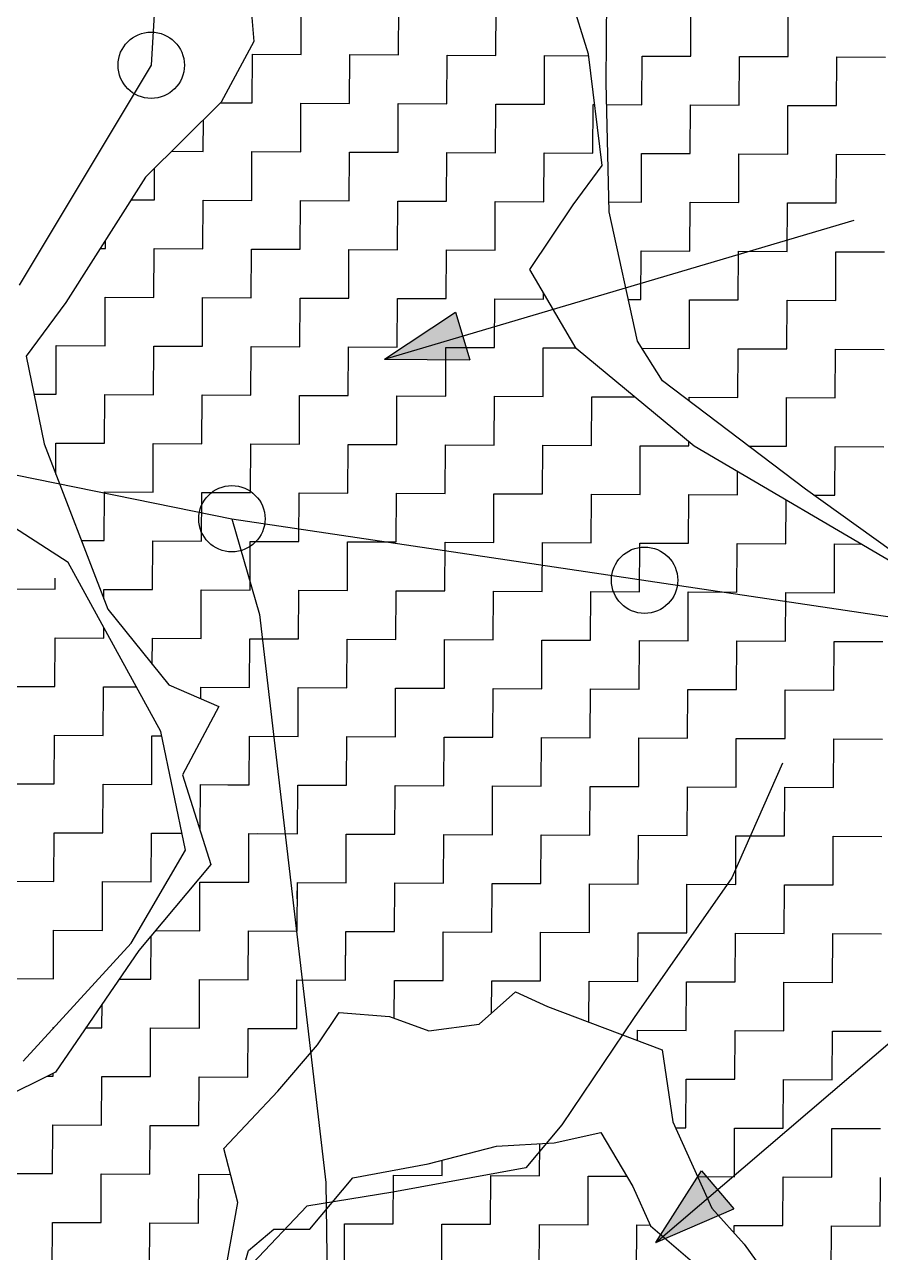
# Model space of a CAD drawing. Header units: metres. Extents: x 281411 to 286097, y 2026212 to 2030446.
# Drawn here: x 284234.2 to 284463.5, y 2029844.6 to 2030173.4 of the extents above; entities that cross this region are included whole.
import ezdxf

# ---------------------------------------------------------------- set-up
doc = ezdxf.new("R2010")
doc.units = ezdxf.units.M
for name, color, linetype in [('LINE_WATER', 4, 'Continuous'), ('POLY_HATCH', 12, 'Continuous'), ('POLY_PARCEL', 6, 'Continuous'), ('V_BOUND_LINE', 7, 'Continuous')]:
    doc.layers.add(name, color=color, linetype=linetype)

msp = doc.modelspace()

# ---------------------------------------------------------------- hatches: boundary and pattern name
h = msp.add_hatch(color=256)
h.paths.add_polyline_path([(284351.55, 2030089.99), (284349.66, 2030096.38), (284330.67, 2030083.8)])
h.paths.add_polyline_path([(284330.67, 2030083.8), (284353.45, 2030083.61), (284351.55, 2030089.99)])
h = msp.add_hatch(color=256)
h.paths.add_polyline_path([(284419.89, 2029861.35), (284415.56, 2029866.41), (284403.34, 2029847.2)])
h.paths.add_polyline_path([(284403.34, 2029847.2), (284424.22, 2029856.29), (284419.89, 2029861.35)])

# ---------------------------------------------------------------- linework, layer by layer
for points in [[(284330.67, 2030083.8), (284456.46, 2030121.09)], [(284330.67, 2030083.8), (284349.66, 2030096.38)], [(284349.66, 2030096.38), (284353.45, 2030083.61)], [(284330.67, 2030083.8), (284353.45, 2030083.61)], [(284403.34, 2029847.2), (284503.05, 2029932.46)], [(284403.34, 2029847.2), (284415.56, 2029866.41)], [(284415.56, 2029866.41), (284424.22, 2029856.29)], [(284403.34, 2029847.2), (284424.22, 2029856.29)]]:
    msp.add_lwpolyline(points)
for centre in [(284268.13, 2030162.55), (284289.74, 2030041.07), (284400.3, 2030024.62)]:
    msp.add_circle(centre, 8.88)
at = {"layer": 'LINE_WATER'}
for p, q in [((284437.28, 2029975.59), (284423.67, 2029944.89)), ((284423.67, 2029944.89), (284397.53, 2029907.51)), ((284397.53, 2029907.51), (284378.17, 2029878.76)), ((284378.17, 2029878.76), (284368.5, 2029867.27)), ((284368.5, 2029867.27), (284332.88, 2029860.7)), ((284332.88, 2029860.7), (284309.78, 2029856.96)), ((284309.78, 2029856.96), (284295.28, 2029841.64))]:
    msp.add_line(p, q, dxfattribs=at)
at = {"layer": 'POLY_HATCH'}
for p, q in [((284293.77, 2030191.05), (284295.6, 2030168.93)), ((284385.24, 2030165.48), (284380.5, 2030180.88)), ((284390.05, 2030157.85), (284390.16, 2030180.93)), ((284295.6, 2030168.93), (284286.87, 2030152.63)), ((284388.95, 2030135.66), (284385.24, 2030165.48)), ((284390.86, 2030123.24), (284390.05, 2030157.85)), ((284286.87, 2030152.63), (284266.58, 2030132.53)), ((284381.21, 2030125.12), (284388.95, 2030135.66)), ((284266.58, 2030132.53), (284245.26, 2030098.98)), ((284369.59, 2030107.87), (284381.21, 2030125.12)), ((284398.4, 2030088.6), (284390.86, 2030123.24)), ((284382, 2030086.66), (284369.59, 2030107.87)), ((284245.26, 2030098.98), (284234.62, 2030084.61)), ((284405.08, 2030077.99), (284398.4, 2030088.6)), ((284234.62, 2030084.61), (284239.43, 2030061.14)), ((284413.62, 2030060.56), (284382, 2030086.66)), ((284443.43, 2030048.98), (284405.08, 2030077.99)), ((284239.43, 2030061.14), (284256.55, 2030016.84)), ((284491.45, 2030014.78), (284413.62, 2030060.56)), ((284466.44, 2030032.53), (284443.43, 2030048.98)), ((284245.93, 2030029.37), (284224.83, 2030042.93)), ((284270.73, 2029984.08), (284245.93, 2030029.37)), ((284256.55, 2030016.84), (284272.81, 2029996.58)), ((284272.81, 2029996.58), (284286.25, 2029990.75)), ((284286.25, 2029990.75), (284276.55, 2029972.53)), ((284277.32, 2029952.32), (284270.73, 2029984.08)), ((284276.55, 2029972.53), (284284.13, 2029948.46)), ((284262.78, 2029927.39), (284277.32, 2029952.32)), ((284284.13, 2029948.46), (284264.79, 2029925.47)), ((284233.79, 2029895.8), (284262.78, 2029927.39)), ((284264.79, 2029925.47), (284242.52, 2029892.89)), ((284356.03, 2029905.75), (284365.68, 2029914.36)), ((284365.68, 2029914.36), (284374.32, 2029910.47)), ((284374.32, 2029910.47), (284405.05, 2029898.8)), ((284312.72, 2029900.17), (284318.53, 2029908.8)), ((284318.53, 2029908.8), (284331.99, 2029907.78)), ((284331.99, 2029907.78), (284342.55, 2029903.88)), ((284342.55, 2029903.88), (284356.03, 2029905.75)), ((284302.08, 2029887.72), (284312.72, 2029900.17)), ((284405.05, 2029898.8), (284407.85, 2029879.56)), ((284242.52, 2029892.89), (284227.1, 2029885.26)), ((284287.58, 2029872.41), (284302.08, 2029887.72)), ((284407.85, 2029879.56), (284418.33, 2029856.44)), ((284376.06, 2029873.88), (284388.57, 2029876.71)), ((284388.57, 2029876.71), (284397.16, 2029862.25)), ((284342.37, 2029868.27), (284360.66, 2029872.99)), ((284360.66, 2029872.99), (284376.06, 2029873.88)), ((284291.37, 2029857.97), (284287.58, 2029872.41)), ((284322.15, 2029864.51), (284342.37, 2029868.27)), ((284310.59, 2029850.76), (284322.15, 2029864.51)), ((284397.16, 2029862.25), (284401.93, 2029851.65)), ((284288.41, 2029841.64), (284291.37, 2029857.97)), ((284418.33, 2029856.44), (284426.94, 2029846.78)), ((284294.21, 2029845.07), (284300.97, 2029850.81)), ((284300.97, 2029850.81), (284310.59, 2029850.76)), ((284401.93, 2029851.65), (284414.38, 2029841.02)), ((284426.94, 2029846.78), (284437.45, 2029832.32)), ((284290.31, 2029831.63), (284294.21, 2029845.07))]:
    msp.add_line(p, q, dxfattribs=at)
at = {"layer": 'POLY_HATCH', "linetype": 'Continuous'}
for p, q in [((284308.3, 2030165.43), (284308.35, 2030178.48)), ((284308.3, 2030165.43), (284308.35, 2030178.48)), ((284334.39, 2030165.32), (284334.45, 2030178.36)), ((284334.39, 2030165.32), (284334.45, 2030178.36)), ((284360.48, 2030165.2), (284360.54, 2030178.25)), ((284360.48, 2030165.2), (284360.54, 2030178.25)), ((284412.66, 2030164.96), (284412.72, 2030178.01)), ((284438.76, 2030164.85), (284438.81, 2030177.89)), ((284295.19, 2030152.45), (284295.25, 2030165.49)), ((284295.19, 2030152.45), (284295.25, 2030165.49)), ((284295.25, 2030165.49), (284308.3, 2030165.43)), ((284295.25, 2030165.49), (284308.3, 2030165.43)), ((284321.28, 2030152.33), (284321.34, 2030165.38)), ((284321.28, 2030152.33), (284321.34, 2030165.38)), ((284321.34, 2030165.38), (284334.39, 2030165.32)), ((284321.34, 2030165.38), (284334.39, 2030165.32)), ((284347.37, 2030152.21), (284347.43, 2030165.26)), ((284347.37, 2030152.21), (284347.43, 2030165.26)), ((284347.43, 2030165.26), (284360.48, 2030165.2)), ((284347.43, 2030165.26), (284360.48, 2030165.2)), ((284373.47, 2030152.09), (284373.53, 2030165.14)), ((284373.47, 2030152.09), (284373.53, 2030165.14)), ((284373.53, 2030165.14), (284385.29, 2030165.09)), ((284373.53, 2030165.14), (284385.29, 2030165.09)), ((284399.56, 2030151.98), (284399.62, 2030165.02)), ((284399.62, 2030165.02), (284412.66, 2030164.96)), ((284425.65, 2030151.86), (284425.71, 2030164.9)), ((284425.71, 2030164.9), (284438.76, 2030164.85)), ((284451.74, 2030151.74), (284451.8, 2030164.79)), ((284451.8, 2030164.79), (284464.85, 2030164.73)), ((284286.72, 2030152.49), (284295.19, 2030152.45)), ((284286.72, 2030152.49), (284295.19, 2030152.45)), ((284308.18, 2030139.34), (284308.24, 2030152.39)), ((284308.18, 2030139.34), (284308.24, 2030152.39)), ((284308.24, 2030152.39), (284321.28, 2030152.33)), ((284308.24, 2030152.39), (284321.28, 2030152.33)), ((284334.27, 2030139.23), (284334.33, 2030152.27)), ((284334.27, 2030139.23), (284334.33, 2030152.27)), ((284334.33, 2030152.27), (284347.37, 2030152.21)), ((284334.33, 2030152.27), (284347.37, 2030152.21)), ((284360.36, 2030139.11), (284360.42, 2030152.15)), ((284360.36, 2030139.11), (284360.42, 2030152.15)), ((284360.42, 2030152.15), (284373.47, 2030152.09)), ((284360.42, 2030152.15), (284373.47, 2030152.09)), ((284386.45, 2030138.99), (284386.51, 2030152.04)), ((284386.45, 2030138.99), (284386.51, 2030152.04)), ((284386.51, 2030152.04), (284386.92, 2030152.03)), ((284386.51, 2030152.04), (284386.92, 2030152.03)), ((284390.19, 2030152.02), (284399.56, 2030151.98)), ((284412.55, 2030138.87), (284412.6, 2030151.92)), ((284412.6, 2030151.92), (284425.65, 2030151.86)), ((284438.64, 2030138.75), (284438.7, 2030151.8)), ((284438.7, 2030151.8), (284451.74, 2030151.74)), ((284282.09, 2030139.46), (284282.12, 2030147.93)), ((284282.09, 2030139.46), (284282.12, 2030147.93)), ((284273.61, 2030139.5), (284282.09, 2030139.46)), ((284273.61, 2030139.5), (284282.09, 2030139.46)), ((284295.07, 2030126.36), (284295.13, 2030139.4)), ((284295.07, 2030126.36), (284295.13, 2030139.4)), ((284295.13, 2030139.4), (284308.18, 2030139.34)), ((284295.13, 2030139.4), (284308.18, 2030139.34)), ((284321.16, 2030126.24), (284321.22, 2030139.28)), ((284321.16, 2030126.24), (284321.22, 2030139.28)), ((284321.22, 2030139.28), (284334.27, 2030139.23)), ((284321.22, 2030139.28), (284334.27, 2030139.23)), ((284347.26, 2030126.12), (284347.32, 2030139.17)), ((284347.26, 2030126.12), (284347.32, 2030139.17)), ((284347.32, 2030139.17), (284360.36, 2030139.11)), ((284347.32, 2030139.17), (284360.36, 2030139.11)), ((284373.35, 2030126), (284373.41, 2030139.05)), ((284373.35, 2030126), (284373.41, 2030139.05)), ((284373.41, 2030139.05), (284386.45, 2030138.99)), ((284373.41, 2030139.05), (284386.45, 2030138.99)), ((284399.44, 2030125.88), (284399.5, 2030138.93)), ((284399.5, 2030138.93), (284412.55, 2030138.87)), ((284425.53, 2030125.77), (284425.59, 2030138.81)), ((284425.59, 2030138.81), (284438.64, 2030138.75)), ((284451.62, 2030125.65), (284451.68, 2030138.69)), ((284451.68, 2030138.69), (284464.73, 2030138.64)), ((284268.98, 2030126.47), (284269.02, 2030134.95)), ((284268.98, 2030126.47), (284269.02, 2030134.95)), ((284262.75, 2030126.5), (284268.98, 2030126.47)), ((284262.75, 2030126.5), (284268.98, 2030126.47)), ((284281.97, 2030113.37), (284282.03, 2030126.41)), ((284281.97, 2030113.37), (284282.03, 2030126.41)), ((284282.03, 2030126.41), (284295.07, 2030126.36)), ((284282.03, 2030126.41), (284295.07, 2030126.36)), ((284308.06, 2030113.25), (284308.12, 2030126.3)), ((284308.06, 2030113.25), (284308.12, 2030126.3)), ((284308.12, 2030126.3), (284321.16, 2030126.24)), ((284308.12, 2030126.3), (284321.16, 2030126.24)), ((284334.15, 2030113.13), (284334.21, 2030126.18)), ((284334.15, 2030113.13), (284334.21, 2030126.18)), ((284334.21, 2030126.18), (284347.26, 2030126.12)), ((284334.21, 2030126.18), (284347.26, 2030126.12)), ((284360.24, 2030113.02), (284360.3, 2030126.06)), ((284360.24, 2030113.02), (284360.3, 2030126.06)), ((284360.3, 2030126.06), (284373.35, 2030126)), ((284360.3, 2030126.06), (284373.35, 2030126)), ((284390.8, 2030125.92), (284399.44, 2030125.88)), ((284412.43, 2030112.78), (284412.49, 2030125.83)), ((284412.49, 2030125.83), (284425.53, 2030125.77)), ((284438.52, 2030112.66), (284438.58, 2030125.71)), ((284438.58, 2030125.71), (284451.62, 2030125.65)), ((284254.48, 2030113.49), (284255.88, 2030113.49)), ((284254.48, 2030113.49), (284255.88, 2030113.49)), ((284255.88, 2030113.49), (284255.89, 2030115.7)), ((284255.88, 2030113.49), (284255.89, 2030115.7)), ((284268.86, 2030100.38), (284268.92, 2030113.43)), ((284268.86, 2030100.38), (284268.92, 2030113.43)), ((284268.92, 2030113.43), (284281.97, 2030113.37)), ((284268.92, 2030113.43), (284281.97, 2030113.37)), ((284294.95, 2030100.26), (284295.01, 2030113.31)), ((284294.95, 2030100.26), (284295.01, 2030113.31)), ((284295.01, 2030113.31), (284308.06, 2030113.25)), ((284295.01, 2030113.31), (284308.06, 2030113.25)), ((284321.05, 2030100.15), (284321.11, 2030113.19)), ((284321.05, 2030100.15), (284321.11, 2030113.19)), ((284321.11, 2030113.19), (284334.15, 2030113.13)), ((284321.11, 2030113.19), (284334.15, 2030113.13)), ((284347.14, 2030100.03), (284347.2, 2030113.07)), ((284347.14, 2030100.03), (284347.2, 2030113.07)), ((284347.2, 2030113.07), (284360.24, 2030113.02)), ((284347.2, 2030113.07), (284360.24, 2030113.02)), ((284399.32, 2030099.79), (284399.38, 2030112.84)), ((284399.38, 2030112.84), (284412.43, 2030112.78)), ((284425.41, 2030099.67), (284425.47, 2030112.72)), ((284425.47, 2030112.72), (284438.52, 2030112.66)), ((284451.51, 2030099.56), (284451.57, 2030112.6)), ((284451.57, 2030112.6), (284464.61, 2030112.54)), ((284255.76, 2030087.39), (284255.82, 2030100.44)), ((284255.76, 2030087.39), (284255.82, 2030100.44)), ((284255.82, 2030100.44), (284268.86, 2030100.38)), ((284255.82, 2030100.44), (284268.86, 2030100.38)), ((284281.85, 2030087.28), (284281.91, 2030100.32)), ((284281.85, 2030087.28), (284281.91, 2030100.32)), ((284281.91, 2030100.32), (284294.95, 2030100.26)), ((284281.91, 2030100.32), (284294.95, 2030100.26)), ((284307.94, 2030087.16), (284308, 2030100.2)), ((284307.94, 2030087.16), (284308, 2030100.2)), ((284308, 2030100.2), (284321.05, 2030100.15)), ((284308, 2030100.2), (284321.05, 2030100.15)), ((284334.03, 2030087.04), (284334.09, 2030100.09)), ((284334.03, 2030087.04), (284334.09, 2030100.09)), ((284334.09, 2030100.09), (284347.14, 2030100.03)), ((284334.09, 2030100.09), (284347.14, 2030100.03)), ((284360.13, 2030086.92), (284360.18, 2030099.97)), ((284360.13, 2030086.92), (284360.18, 2030099.97)), ((284360.18, 2030099.97), (284373.23, 2030099.91)), ((284360.18, 2030099.97), (284373.23, 2030099.91)), ((284373.23, 2030099.91), (284373.24, 2030101.64)), ((284373.23, 2030099.91), (284373.24, 2030101.64)), ((284395.96, 2030099.81), (284399.32, 2030099.79)), ((284412.31, 2030086.69), (284412.37, 2030099.73)), ((284412.37, 2030099.73), (284425.41, 2030099.67)), ((284438.4, 2030086.57), (284438.46, 2030099.62)), ((284438.46, 2030099.62), (284451.51, 2030099.56)), ((284242.65, 2030074.41), (284242.71, 2030087.45)), ((284242.65, 2030074.41), (284242.71, 2030087.45)), ((284242.71, 2030087.45), (284255.76, 2030087.39)), ((284242.71, 2030087.45), (284255.76, 2030087.39)), ((284268.74, 2030074.29), (284268.8, 2030087.34)), ((284268.74, 2030074.29), (284268.8, 2030087.34)), ((284268.8, 2030087.34), (284281.85, 2030087.28)), ((284268.8, 2030087.34), (284281.85, 2030087.28)), ((284294.84, 2030074.17), (284294.9, 2030087.22)), ((284294.84, 2030074.17), (284294.9, 2030087.22)), ((284294.9, 2030087.22), (284307.94, 2030087.16)), ((284294.9, 2030087.22), (284307.94, 2030087.16)), ((284320.93, 2030074.05), (284320.99, 2030087.1)), ((284320.93, 2030074.05), (284320.99, 2030087.1)), ((284320.99, 2030087.1), (284334.03, 2030087.04)), ((284320.99, 2030087.1), (284334.03, 2030087.04)), ((284347.02, 2030073.94), (284347.08, 2030086.98)), ((284347.02, 2030073.94), (284347.08, 2030086.98)), ((284347.08, 2030086.98), (284360.13, 2030086.92)), ((284347.08, 2030086.98), (284360.13, 2030086.92)), ((284373.11, 2030073.82), (284373.17, 2030086.86)), ((284373.11, 2030073.82), (284373.17, 2030086.86)), ((284373.17, 2030086.86), (284381.91, 2030086.82)), ((284373.17, 2030086.86), (284381.91, 2030086.82)), ((284399.57, 2030086.75), (284412.31, 2030086.69)), ((284425.3, 2030073.58), (284425.36, 2030086.63)), ((284425.36, 2030086.63), (284438.4, 2030086.57)), ((284451.39, 2030073.46), (284451.45, 2030086.51)), ((284451.45, 2030086.51), (284464.49, 2030086.45)), ((284236.71, 2030074.43), (284242.65, 2030074.41)), ((284236.71, 2030074.43), (284242.65, 2030074.41)), ((284255.64, 2030061.3), (284255.7, 2030074.35)), ((284255.64, 2030061.3), (284255.7, 2030074.35)), ((284255.7, 2030074.35), (284268.74, 2030074.29)), ((284255.7, 2030074.35), (284268.74, 2030074.29)), ((284281.73, 2030061.18), (284281.79, 2030074.23)), ((284281.73, 2030061.18), (284281.79, 2030074.23)), ((284281.79, 2030074.23), (284294.84, 2030074.17)), ((284281.79, 2030074.23), (284294.84, 2030074.17)), ((284307.82, 2030061.07), (284307.88, 2030074.11)), ((284307.82, 2030061.07), (284307.88, 2030074.11)), ((284307.88, 2030074.11), (284320.93, 2030074.05)), ((284307.88, 2030074.11), (284320.93, 2030074.05)), ((284333.92, 2030060.95), (284333.97, 2030074)), ((284333.92, 2030060.95), (284333.97, 2030074)), ((284333.97, 2030074), (284347.02, 2030073.94)), ((284333.97, 2030074), (284347.02, 2030073.94)), ((284360.01, 2030060.83), (284360.07, 2030073.88)), ((284360.01, 2030060.83), (284360.07, 2030073.88)), ((284360.07, 2030073.88), (284373.11, 2030073.82)), ((284360.07, 2030073.88), (284373.11, 2030073.82)), ((284386.1, 2030060.71), (284386.16, 2030073.76)), ((284386.1, 2030060.71), (284386.16, 2030073.76)), ((284386.16, 2030073.76), (284397.7, 2030073.71)), ((284386.16, 2030073.76), (284397.7, 2030073.71)), ((284412.25, 2030073.64), (284425.3, 2030073.58)), ((284412.25, 2030072.57), (284412.25, 2030073.64)), ((284438.28, 2030060.48), (284438.34, 2030073.52)), ((284438.34, 2030073.52), (284451.39, 2030073.46)), ((284242.56, 2030053.05), (284242.59, 2030061.36)), ((284242.56, 2030053.05), (284242.59, 2030061.36)), ((284242.59, 2030061.36), (284255.64, 2030061.3)), ((284242.59, 2030061.36), (284255.64, 2030061.3)), ((284268.63, 2030048.2), (284268.69, 2030061.24)), ((284268.63, 2030048.2), (284268.69, 2030061.24)), ((284268.69, 2030061.24), (284281.73, 2030061.18)), ((284268.69, 2030061.24), (284281.73, 2030061.18)), ((284294.72, 2030048.08), (284294.78, 2030061.13)), ((284294.72, 2030048.08), (284294.78, 2030061.13)), ((284294.78, 2030061.13), (284307.82, 2030061.07)), ((284294.78, 2030061.13), (284307.82, 2030061.07)), ((284320.81, 2030047.96), (284320.87, 2030061.01)), ((284320.81, 2030047.96), (284320.87, 2030061.01)), ((284320.87, 2030061.01), (284333.92, 2030060.95)), ((284320.87, 2030061.01), (284333.92, 2030060.95)), ((284346.9, 2030047.84), (284346.96, 2030060.89)), ((284346.9, 2030047.84), (284346.96, 2030060.89)), ((284346.96, 2030060.89), (284360.01, 2030060.83)), ((284346.96, 2030060.89), (284360.01, 2030060.83)), ((284373, 2030047.73), (284373.05, 2030060.77)), ((284373, 2030047.73), (284373.05, 2030060.77)), ((284373.05, 2030060.77), (284386.1, 2030060.71)), ((284373.05, 2030060.77), (284386.1, 2030060.71)), ((284399.09, 2030047.61), (284399.15, 2030060.65)), ((284399.09, 2030047.61), (284399.15, 2030060.65)), ((284399.15, 2030060.65), (284412.19, 2030060.6)), ((284399.15, 2030060.65), (284412.19, 2030060.6)), ((284412.19, 2030060.6), (284412.2, 2030061.74)), ((284412.19, 2030060.6), (284412.2, 2030061.74)), ((284428.17, 2030060.52), (284438.28, 2030060.48)), ((284451.27, 2030047.37), (284451.33, 2030060.42)), ((284451.33, 2030060.42), (284464.38, 2030060.36)), ((284425.18, 2030047.49), (284425.21, 2030053.75)), ((284425.18, 2030047.49), (284425.21, 2030053.75)), ((284255.52, 2030035.21), (284255.58, 2030048.26)), ((284255.52, 2030035.21), (284255.58, 2030048.26)), ((284255.58, 2030048.26), (284268.63, 2030048.2)), ((284255.58, 2030048.26), (284268.63, 2030048.2)), ((284281.61, 2030035.09), (284281.67, 2030048.14)), ((284281.61, 2030035.09), (284281.67, 2030048.14)), ((284281.67, 2030048.14), (284294.72, 2030048.08)), ((284281.67, 2030048.14), (284294.72, 2030048.08)), ((284307.71, 2030034.98), (284307.77, 2030048.02)), ((284307.71, 2030034.98), (284307.77, 2030048.02)), ((284307.77, 2030048.02), (284320.81, 2030047.96)), ((284307.77, 2030048.02), (284320.81, 2030047.96)), ((284333.8, 2030034.86), (284333.86, 2030047.9)), ((284333.8, 2030034.86), (284333.86, 2030047.9)), ((284333.86, 2030047.9), (284346.9, 2030047.84)), ((284333.86, 2030047.9), (284346.9, 2030047.84)), ((284359.89, 2030034.74), (284359.95, 2030047.79)), ((284359.89, 2030034.74), (284359.95, 2030047.79)), ((284359.95, 2030047.79), (284373, 2030047.73)), ((284359.95, 2030047.79), (284373, 2030047.73)), ((284385.98, 2030034.62), (284386.04, 2030047.67)), ((284385.98, 2030034.62), (284386.04, 2030047.67)), ((284386.04, 2030047.67), (284399.09, 2030047.61)), ((284386.04, 2030047.67), (284399.09, 2030047.61)), ((284412.07, 2030034.5), (284412.13, 2030047.55)), ((284412.07, 2030034.5), (284412.13, 2030047.55)), ((284412.13, 2030047.55), (284425.18, 2030047.49)), ((284412.13, 2030047.55), (284425.18, 2030047.49)), ((284445.64, 2030047.4), (284451.27, 2030047.37)), ((284438.17, 2030034.39), (284438.22, 2030046.1)), ((284438.17, 2030034.39), (284438.22, 2030046.1)), ((284249.44, 2030035.24), (284255.52, 2030035.21)), ((284249.44, 2030035.24), (284255.52, 2030035.21)), ((284268.51, 2030022.11), (284268.57, 2030035.15)), ((284268.51, 2030022.11), (284268.57, 2030035.15)), ((284268.57, 2030035.15), (284281.61, 2030035.09)), ((284268.57, 2030035.15), (284281.61, 2030035.09)), ((284294.6, 2030021.99), (284294.66, 2030035.03)), ((284294.6, 2030021.99), (284294.66, 2030035.03)), ((284294.66, 2030035.03), (284307.71, 2030034.98)), ((284294.66, 2030035.03), (284307.71, 2030034.98)), ((284320.69, 2030021.87), (284320.75, 2030034.92)), ((284320.69, 2030021.87), (284320.75, 2030034.92)), ((284320.75, 2030034.92), (284333.8, 2030034.86)), ((284320.75, 2030034.92), (284333.8, 2030034.86)), ((284346.79, 2030021.75), (284346.84, 2030034.8)), ((284346.79, 2030021.75), (284346.84, 2030034.8)), ((284346.84, 2030034.8), (284359.89, 2030034.74)), ((284346.84, 2030034.8), (284359.89, 2030034.74)), ((284372.88, 2030021.63), (284372.94, 2030034.68)), ((284372.88, 2030021.63), (284372.94, 2030034.68)), ((284372.94, 2030034.68), (284385.98, 2030034.62)), ((284372.94, 2030034.68), (284385.98, 2030034.62)), ((284398.97, 2030021.52), (284399.03, 2030034.56)), ((284398.97, 2030021.52), (284399.03, 2030034.56)), ((284399.03, 2030034.56), (284412.07, 2030034.5)), ((284399.03, 2030034.56), (284412.07, 2030034.5)), ((284425.06, 2030021.4), (284425.12, 2030034.44)), ((284425.06, 2030021.4), (284425.12, 2030034.44)), ((284425.12, 2030034.44), (284438.17, 2030034.39)), ((284425.12, 2030034.44), (284438.17, 2030034.39)), ((284451.15, 2030021.28), (284451.21, 2030034.33)), ((284451.15, 2030021.28), (284451.21, 2030034.33)), ((284451.21, 2030034.33), (284458.28, 2030034.3)), ((284451.21, 2030034.33), (284458.28, 2030034.3)), ((284242.42, 2030022.22), (284242.43, 2030025.18)), ((284229.37, 2030022.28), (284242.42, 2030022.22)), ((284255.45, 2030019.67), (284255.46, 2030022.16)), ((284255.45, 2030019.67), (284255.46, 2030022.16)), ((284255.46, 2030022.16), (284268.51, 2030022.11)), ((284255.46, 2030022.16), (284268.51, 2030022.11)), ((284281.5, 2030009), (284281.56, 2030022.05)), ((284281.5, 2030009), (284281.56, 2030022.05)), ((284281.56, 2030022.05), (284294.6, 2030021.99)), ((284281.56, 2030022.05), (284294.6, 2030021.99)), ((284307.59, 2030008.88), (284307.65, 2030021.93)), ((284307.59, 2030008.88), (284307.65, 2030021.93)), ((284307.65, 2030021.93), (284320.69, 2030021.87)), ((284307.65, 2030021.93), (284320.69, 2030021.87)), ((284333.68, 2030008.77), (284333.74, 2030021.81)), ((284333.68, 2030008.77), (284333.74, 2030021.81)), ((284333.74, 2030021.81), (284346.79, 2030021.75)), ((284333.74, 2030021.81), (284346.79, 2030021.75)), ((284359.77, 2030008.65), (284359.83, 2030021.69)), ((284359.77, 2030008.65), (284359.83, 2030021.69)), ((284359.83, 2030021.69), (284372.88, 2030021.63)), ((284359.83, 2030021.69), (284372.88, 2030021.63)), ((284385.86, 2030008.53), (284385.92, 2030021.58)), ((284385.86, 2030008.53), (284385.92, 2030021.58)), ((284385.92, 2030021.58), (284398.97, 2030021.52)), ((284385.92, 2030021.58), (284398.97, 2030021.52)), ((284411.96, 2030008.41), (284412.02, 2030021.46)), ((284411.96, 2030008.41), (284412.02, 2030021.46)), ((284412.02, 2030021.46), (284425.06, 2030021.4)), ((284412.02, 2030021.46), (284425.06, 2030021.4)), ((284438.05, 2030008.29), (284438.11, 2030021.34)), ((284438.05, 2030008.29), (284438.11, 2030021.34)), ((284438.11, 2030021.34), (284451.15, 2030021.28)), ((284438.11, 2030021.34), (284451.15, 2030021.28)), ((284255.4, 2030009.12), (284255.42, 2030012.05)), ((284242.3, 2029996.13), (284242.36, 2030009.18)), ((284242.36, 2030009.18), (284255.4, 2030009.12)), ((284268.42, 2030002.05), (284268.45, 2030009.06)), ((284268.42, 2030002.05), (284268.45, 2030009.06)), ((284268.45, 2030009.06), (284281.5, 2030009)), ((284268.45, 2030009.06), (284281.5, 2030009)), ((284294.48, 2029995.9), (284294.54, 2030008.94)), ((284294.48, 2029995.9), (284294.54, 2030008.94)), ((284294.54, 2030008.94), (284307.59, 2030008.88)), ((284294.54, 2030008.94), (284307.59, 2030008.88)), ((284320.58, 2029995.78), (284320.63, 2030008.82)), ((284320.58, 2029995.78), (284320.63, 2030008.82)), ((284320.63, 2030008.82), (284333.68, 2030008.77)), ((284320.63, 2030008.82), (284333.68, 2030008.77)), ((284346.67, 2029995.66), (284346.73, 2030008.71)), ((284346.67, 2029995.66), (284346.73, 2030008.71)), ((284346.73, 2030008.71), (284359.77, 2030008.65)), ((284346.73, 2030008.71), (284359.77, 2030008.65)), ((284372.76, 2029995.54), (284372.82, 2030008.59)), ((284372.76, 2029995.54), (284372.82, 2030008.59)), ((284372.82, 2030008.59), (284385.86, 2030008.53)), ((284372.82, 2030008.59), (284385.86, 2030008.53)), ((284398.85, 2029995.42), (284398.91, 2030008.47)), ((284398.85, 2029995.42), (284398.91, 2030008.47)), ((284398.91, 2030008.47), (284411.96, 2030008.41)), ((284398.91, 2030008.47), (284411.96, 2030008.41)), ((284424.94, 2029995.31), (284425, 2030008.35)), ((284424.94, 2029995.31), (284425, 2030008.35)), ((284425, 2030008.35), (284438.05, 2030008.29)), ((284425, 2030008.35), (284438.05, 2030008.29)), ((284451.04, 2029995.19), (284451.09, 2030008.24)), ((284451.04, 2029995.19), (284451.09, 2030008.24)), ((284451.09, 2030008.24), (284464.14, 2030008.18)), ((284451.09, 2030008.24), (284464.14, 2030008.18)), ((284229.25, 2029996.19), (284242.3, 2029996.13)), ((284255.29, 2029983.03), (284255.35, 2029996.07)), ((284255.35, 2029996.07), (284264.19, 2029996.03)), ((284281.42, 2029992.84), (284281.44, 2029995.95)), ((284281.42, 2029992.84), (284281.44, 2029995.95)), ((284281.44, 2029995.95), (284294.48, 2029995.9)), ((284281.44, 2029995.95), (284294.48, 2029995.9)), ((284307.47, 2029982.79), (284307.53, 2029995.84)), ((284307.47, 2029982.79), (284307.53, 2029995.84)), ((284307.53, 2029995.84), (284320.58, 2029995.78)), ((284307.53, 2029995.84), (284320.58, 2029995.78)), ((284333.56, 2029982.67), (284333.62, 2029995.72)), ((284333.56, 2029982.67), (284333.62, 2029995.72)), ((284333.62, 2029995.72), (284346.67, 2029995.66)), ((284333.62, 2029995.72), (284346.67, 2029995.66)), ((284359.65, 2029982.56), (284359.71, 2029995.6)), ((284359.65, 2029982.56), (284359.71, 2029995.6)), ((284359.71, 2029995.6), (284372.76, 2029995.54)), ((284359.71, 2029995.6), (284372.76, 2029995.54)), ((284385.75, 2029982.44), (284385.81, 2029995.48)), ((284385.75, 2029982.44), (284385.81, 2029995.48)), ((284385.81, 2029995.48), (284398.85, 2029995.42)), ((284385.81, 2029995.48), (284398.85, 2029995.42)), ((284411.84, 2029982.32), (284411.9, 2029995.37)), ((284411.84, 2029982.32), (284411.9, 2029995.37)), ((284411.9, 2029995.37), (284424.94, 2029995.31)), ((284411.9, 2029995.37), (284424.94, 2029995.31)), ((284437.93, 2029982.2), (284437.99, 2029995.25)), ((284437.93, 2029982.2), (284437.99, 2029995.25)), ((284437.99, 2029995.25), (284451.04, 2029995.19)), ((284437.99, 2029995.25), (284451.04, 2029995.19)), ((284242.18, 2029970.04), (284242.24, 2029983.09)), ((284242.24, 2029983.09), (284255.29, 2029983.03)), ((284268.27, 2029969.92), (284268.33, 2029982.97)), ((284268.33, 2029982.97), (284270.97, 2029982.96)), ((284294.37, 2029969.8), (284294.42, 2029982.85)), ((284294.37, 2029969.8), (284294.42, 2029982.85)), ((284294.42, 2029982.85), (284307.47, 2029982.79)), ((284294.42, 2029982.85), (284307.47, 2029982.79)), ((284320.46, 2029969.69), (284320.52, 2029982.73)), ((284320.46, 2029969.69), (284320.52, 2029982.73)), ((284320.52, 2029982.73), (284333.56, 2029982.67)), ((284320.52, 2029982.73), (284333.56, 2029982.67)), ((284346.55, 2029969.57), (284346.61, 2029982.61)), ((284346.55, 2029969.57), (284346.61, 2029982.61)), ((284346.61, 2029982.61), (284359.65, 2029982.56)), ((284346.61, 2029982.61), (284359.65, 2029982.56)), ((284372.64, 2029969.45), (284372.7, 2029982.5)), ((284372.64, 2029969.45), (284372.7, 2029982.5)), ((284372.7, 2029982.5), (284385.75, 2029982.44)), ((284372.7, 2029982.5), (284385.75, 2029982.44)), ((284398.73, 2029969.33), (284398.79, 2029982.38)), ((284398.73, 2029969.33), (284398.79, 2029982.38)), ((284398.79, 2029982.38), (284411.84, 2029982.32)), ((284398.79, 2029982.38), (284411.84, 2029982.32)), ((284424.83, 2029969.21), (284424.88, 2029982.26)), ((284424.83, 2029969.21), (284424.88, 2029982.26)), ((284424.88, 2029982.26), (284437.93, 2029982.2)), ((284424.88, 2029982.26), (284437.93, 2029982.2)), ((284450.92, 2029969.1), (284450.98, 2029982.14)), ((284450.92, 2029969.1), (284450.98, 2029982.14)), ((284450.98, 2029982.14), (284464.02, 2029982.08)), ((284450.98, 2029982.14), (284464.02, 2029982.08)), ((284229.14, 2029970.1), (284242.18, 2029970.04)), ((284255.17, 2029956.93), (284255.23, 2029969.98)), ((284255.23, 2029969.98), (284268.27, 2029969.92)), ((284281.26, 2029957.56), (284281.32, 2029969.86)), ((284281.32, 2029969.86), (284294.37, 2029969.8)), ((284288.7, 2029969.83), (284294.37, 2029969.8)), ((284307.35, 2029956.7), (284307.41, 2029969.75)), ((284307.35, 2029956.7), (284307.41, 2029969.75)), ((284307.41, 2029969.75), (284320.46, 2029969.69)), ((284307.41, 2029969.75), (284320.46, 2029969.69)), ((284333.44, 2029956.58), (284333.5, 2029969.63)), ((284333.44, 2029956.58), (284333.5, 2029969.63)), ((284333.5, 2029969.63), (284346.55, 2029969.57)), ((284333.5, 2029969.63), (284346.55, 2029969.57)), ((284359.54, 2029956.46), (284359.6, 2029969.51)), ((284359.54, 2029956.46), (284359.6, 2029969.51)), ((284359.6, 2029969.51), (284372.64, 2029969.45)), ((284359.6, 2029969.51), (284372.64, 2029969.45)), ((284385.63, 2029956.35), (284385.69, 2029969.39)), ((284385.63, 2029956.35), (284385.69, 2029969.39)), ((284385.69, 2029969.39), (284398.73, 2029969.33)), ((284385.69, 2029969.39), (284398.73, 2029969.33)), ((284411.72, 2029956.23), (284411.78, 2029969.27)), ((284411.72, 2029956.23), (284411.78, 2029969.27)), ((284411.78, 2029969.27), (284424.83, 2029969.21)), ((284411.78, 2029969.27), (284424.83, 2029969.21)), ((284437.81, 2029956.11), (284437.87, 2029969.16)), ((284437.81, 2029956.11), (284437.87, 2029969.16)), ((284437.87, 2029969.16), (284450.92, 2029969.1)), ((284437.87, 2029969.16), (284450.92, 2029969.1)), ((284242.06, 2029943.95), (284242.12, 2029956.99)), ((284242.12, 2029956.99), (284255.17, 2029956.93)), ((284268.16, 2029943.83), (284268.21, 2029956.88)), ((284268.21, 2029956.88), (284276.39, 2029956.84)), ((284294.25, 2029943.71), (284294.31, 2029956.76)), ((284294.31, 2029956.76), (284307.35, 2029956.7)), ((284296.66, 2029956.75), (284307.35, 2029956.7)), ((284320.34, 2029943.59), (284320.4, 2029956.64)), ((284320.34, 2029943.59), (284320.4, 2029956.64)), ((284320.4, 2029956.64), (284333.44, 2029956.58)), ((284320.4, 2029956.64), (284333.44, 2029956.58)), ((284346.43, 2029943.48), (284346.49, 2029956.52)), ((284346.43, 2029943.48), (284346.49, 2029956.52)), ((284346.49, 2029956.52), (284359.54, 2029956.46)), ((284346.49, 2029956.52), (284359.54, 2029956.46)), ((284372.52, 2029943.36), (284372.58, 2029956.4)), ((284372.52, 2029943.36), (284372.58, 2029956.4)), ((284372.58, 2029956.4), (284385.63, 2029956.35)), ((284372.58, 2029956.4), (284385.63, 2029956.35)), ((284398.62, 2029943.24), (284398.67, 2029956.29)), ((284398.62, 2029943.24), (284398.67, 2029956.29)), ((284398.67, 2029956.29), (284411.72, 2029956.23)), ((284398.67, 2029956.29), (284411.72, 2029956.23)), ((284424.71, 2029943.12), (284424.77, 2029956.17)), ((284424.71, 2029943.12), (284424.77, 2029956.17)), ((284424.77, 2029956.17), (284437.81, 2029956.11)), ((284424.77, 2029956.17), (284437.81, 2029956.11)), ((284450.8, 2029943.01), (284450.86, 2029956.05)), ((284450.8, 2029943.01), (284450.86, 2029956.05)), ((284450.86, 2029956.05), (284463.9, 2029955.99)), ((284450.86, 2029956.05), (284463.9, 2029955.99)), ((284229.02, 2029944.01), (284242.06, 2029943.95)), ((284255.05, 2029930.84), (284255.11, 2029943.89)), ((284255.11, 2029943.89), (284268.16, 2029943.83)), ((284281.14, 2029930.72), (284281.2, 2029943.77)), ((284281.2, 2029943.77), (284294.25, 2029943.71)), ((284307.23, 2029930.61), (284307.29, 2029943.65)), ((284307.27, 2029939.3), (284307.29, 2029943.65)), ((284307.29, 2029943.65), (284320.34, 2029943.59)), ((284307.29, 2029943.65), (284320.34, 2029943.59)), ((284333.33, 2029930.49), (284333.39, 2029943.54)), ((284333.33, 2029930.49), (284333.39, 2029943.54)), ((284333.39, 2029943.54), (284346.43, 2029943.48)), ((284333.39, 2029943.54), (284346.43, 2029943.48)), ((284359.42, 2029930.37), (284359.48, 2029943.42)), ((284359.42, 2029930.37), (284359.48, 2029943.42)), ((284359.48, 2029943.42), (284372.52, 2029943.36)), ((284359.48, 2029943.42), (284372.52, 2029943.36)), ((284385.51, 2029930.25), (284385.57, 2029943.3)), ((284385.51, 2029930.25), (284385.57, 2029943.3)), ((284385.57, 2029943.3), (284398.62, 2029943.24)), ((284385.57, 2029943.3), (284398.62, 2029943.24)), ((284411.6, 2029930.14), (284411.66, 2029943.18)), ((284411.6, 2029930.14), (284411.66, 2029943.18)), ((284411.66, 2029943.18), (284424.71, 2029943.12)), ((284411.66, 2029943.18), (284424.71, 2029943.12)), ((284437.69, 2029930.02), (284437.75, 2029943.06)), ((284437.69, 2029930.02), (284437.75, 2029943.06)), ((284437.75, 2029943.06), (284450.8, 2029943.01)), ((284437.75, 2029943.06), (284450.8, 2029943.01)), ((284241.95, 2029917.86), (284242, 2029930.9)), ((284242, 2029930.9), (284255.05, 2029930.84)), ((284268.04, 2029917.74), (284268.09, 2029929.39)), ((284269.26, 2029930.78), (284281.14, 2029930.72)), ((284294.13, 2029917.62), (284294.19, 2029930.67)), ((284294.19, 2029930.67), (284307.23, 2029930.61)), ((284320.22, 2029918), (284320.28, 2029930.55)), ((284320.22, 2029917.5), (284320.28, 2029930.55)), ((284320.28, 2029930.55), (284333.33, 2029930.49)), ((284320.28, 2029930.55), (284333.33, 2029930.49)), ((284346.31, 2029917.38), (284346.37, 2029930.43)), ((284346.31, 2029917.38), (284346.37, 2029930.43)), ((284346.37, 2029930.43), (284359.42, 2029930.37)), ((284346.37, 2029930.43), (284359.42, 2029930.37)), ((284372.41, 2029917.27), (284372.46, 2029930.31)), ((284372.41, 2029917.27), (284372.46, 2029930.31)), ((284372.46, 2029930.31), (284385.51, 2029930.25)), ((284372.46, 2029930.31), (284385.51, 2029930.25)), ((284398.5, 2029917.15), (284398.56, 2029930.19)), ((284398.5, 2029917.15), (284398.56, 2029930.19)), ((284398.56, 2029930.19), (284411.6, 2029930.14)), ((284398.56, 2029930.19), (284411.6, 2029930.14)), ((284424.59, 2029917.03), (284424.65, 2029930.08)), ((284424.59, 2029917.03), (284424.65, 2029930.08)), ((284424.65, 2029930.08), (284437.69, 2029930.02)), ((284424.65, 2029930.08), (284437.69, 2029930.02)), ((284450.68, 2029916.91), (284450.74, 2029929.96)), ((284450.68, 2029916.91), (284450.74, 2029929.96)), ((284450.74, 2029929.96), (284463.79, 2029929.9)), ((284450.74, 2029929.96), (284463.79, 2029929.9)), ((284228.9, 2029917.91), (284241.95, 2029917.86)), ((284259.53, 2029917.78), (284268.04, 2029917.74)), ((284281.03, 2029904.63), (284281.08, 2029917.68)), ((284281.08, 2029917.68), (284294.13, 2029917.62)), ((284307.12, 2029904.52), (284307.18, 2029917.56)), ((284307.18, 2029917.56), (284320.22, 2029917.5)), ((284333.22, 2029907.32), (284333.27, 2029917.44)), ((284333.22, 2029907.32), (284333.27, 2029917.44)), ((284333.27, 2029917.44), (284346.31, 2029917.38)), ((284333.27, 2029917.44), (284346.31, 2029917.38)), ((284359.32, 2029908.68), (284359.36, 2029917.33)), ((284359.32, 2029908.68), (284359.36, 2029917.33)), ((284359.36, 2029917.33), (284372.41, 2029917.27)), ((284359.36, 2029917.33), (284372.41, 2029917.27)), ((284385.4, 2029906.26), (284385.45, 2029917.21)), ((284385.4, 2029906.26), (284385.45, 2029917.21)), ((284385.45, 2029917.21), (284398.5, 2029917.15)), ((284385.45, 2029917.21), (284398.5, 2029917.15)), ((284411.49, 2029904.04), (284411.54, 2029917.09)), ((284411.49, 2029904.04), (284411.54, 2029917.09)), ((284411.54, 2029917.09), (284424.59, 2029917.03)), ((284411.54, 2029917.09), (284424.59, 2029917.03)), ((284437.58, 2029903.93), (284437.64, 2029916.97)), ((284437.58, 2029903.93), (284437.64, 2029916.97)), ((284437.64, 2029916.97), (284450.68, 2029916.91)), ((284437.64, 2029916.97), (284450.68, 2029916.91)), ((284254.93, 2029904.75), (284254.96, 2029911.09)), ((284241.89, 2029904.81), (284242.06, 2029904.81)), ((284241.89, 2029904.62), (284241.89, 2029904.81)), ((284250.64, 2029904.77), (284254.93, 2029904.75)), ((284267.92, 2029891.65), (284267.98, 2029904.69)), ((284267.98, 2029904.69), (284281.03, 2029904.63)), ((284294.01, 2029891.53), (284294.07, 2029904.57)), ((284294.07, 2029904.57), (284307.12, 2029904.52)), ((284398.43, 2029901.31), (284398.44, 2029904.1)), ((284398.43, 2029901.31), (284398.44, 2029904.1)), ((284398.44, 2029904.1), (284411.49, 2029904.04)), ((284398.44, 2029904.1), (284411.49, 2029904.04)), ((284424.47, 2029890.94), (284424.53, 2029903.98)), ((284424.47, 2029890.94), (284424.53, 2029903.98)), ((284424.53, 2029903.98), (284437.58, 2029903.93)), ((284424.53, 2029903.98), (284437.58, 2029903.93)), ((284450.56, 2029890.82), (284450.62, 2029903.87)), ((284450.56, 2029890.82), (284450.62, 2029903.87)), ((284450.62, 2029903.87), (284463.67, 2029903.81)), ((284450.62, 2029903.87), (284463.67, 2029903.81)), ((284240.26, 2029891.77), (284241.83, 2029891.76)), ((284241.83, 2029891.76), (284241.83, 2029892.55)), ((284254.82, 2029878.66), (284254.87, 2029891.7)), ((284254.87, 2029891.7), (284267.92, 2029891.65)), ((284280.91, 2029878.54), (284280.97, 2029891.59)), ((284280.97, 2029891.59), (284294.01, 2029891.53)), ((284411.37, 2029877.95), (284411.43, 2029891)), ((284411.37, 2029877.95), (284411.43, 2029891)), ((284411.43, 2029891), (284424.47, 2029890.94)), ((284411.43, 2029891), (284424.47, 2029890.94)), ((284437.46, 2029877.83), (284437.52, 2029890.88)), ((284437.46, 2029877.83), (284437.52, 2029890.88)), ((284437.52, 2029890.88), (284450.56, 2029890.82)), ((284437.52, 2029890.88), (284450.56, 2029890.82)), ((284241.71, 2029865.67), (284241.77, 2029878.72)), ((284241.77, 2029878.72), (284254.82, 2029878.66)), ((284267.8, 2029865.55), (284267.86, 2029878.6)), ((284267.86, 2029878.6), (284280.91, 2029878.54)), ((284408.57, 2029877.96), (284411.37, 2029877.95)), ((284408.57, 2029877.96), (284411.37, 2029877.95)), ((284424.35, 2029864.85), (284424.41, 2029877.89)), ((284424.35, 2029864.85), (284424.41, 2029877.89)), ((284424.41, 2029877.89), (284437.46, 2029877.83)), ((284424.41, 2029877.89), (284437.46, 2029877.83)), ((284450.45, 2029864.73), (284450.51, 2029877.78)), ((284450.45, 2029864.73), (284450.51, 2029877.78)), ((284450.51, 2029877.78), (284463.55, 2029877.72)), ((284450.51, 2029877.78), (284463.55, 2029877.72)), ((284372.17, 2029865.08), (284372.21, 2029873.66)), ((284346.08, 2029865.2), (284346.1, 2029869.23)), ((284228.66, 2029865.73), (284241.71, 2029865.67)), ((284254.7, 2029852.57), (284254.76, 2029865.61)), ((284254.76, 2029865.61), (284267.8, 2029865.55)), ((284280.79, 2029852.45), (284280.85, 2029865.5)), ((284280.85, 2029865.5), (284289.41, 2029865.46)), ((284332.97, 2029852.21), (284333.03, 2029865.26)), ((284333.03, 2029865.26), (284346.08, 2029865.2)), ((284359.07, 2029852.1), (284359.12, 2029865.14)), ((284359.12, 2029865.14), (284372.17, 2029865.08)), ((284385.16, 2029851.98), (284385.22, 2029865.02)), ((284385.22, 2029865.02), (284395.54, 2029864.98)), ((284414.49, 2029864.89), (284424.35, 2029864.85)), ((284414.49, 2029864.89), (284424.35, 2029864.85)), ((284437.34, 2029851.74), (284437.4, 2029864.79)), ((284437.34, 2029851.74), (284437.4, 2029864.79)), ((284437.4, 2029864.79), (284450.45, 2029864.73)), ((284437.4, 2029864.79), (284450.45, 2029864.73)), ((284463.43, 2029851.62), (284463.49, 2029864.67)), ((284463.43, 2029851.62), (284463.49, 2029864.67)), ((284241.59, 2029839.58), (284241.65, 2029852.63)), ((284241.65, 2029852.63), (284254.7, 2029852.57)), ((284267.68, 2029839.46), (284267.74, 2029852.51)), ((284267.74, 2029852.51), (284280.79, 2029852.45)), ((284319.87, 2029839.23), (284319.93, 2029852.27)), ((284319.93, 2029852.27), (284332.97, 2029852.21)), ((284345.96, 2029839.11), (284346.02, 2029852.15)), ((284346.02, 2029852.15), (284359.07, 2029852.1)), ((284372.05, 2029838.99), (284372.11, 2029852.04)), ((284372.11, 2029852.04), (284385.16, 2029851.98)), ((284398.14, 2029838.87), (284398.2, 2029851.92)), ((284398.2, 2029851.92), (284401.81, 2029851.9)), ((284424.29, 2029849.76), (284424.3, 2029851.8)), ((284424.29, 2029849.76), (284424.3, 2029851.8)), ((284424.3, 2029851.8), (284437.34, 2029851.74)), ((284424.3, 2029851.8), (284437.34, 2029851.74)), ((284450.33, 2029838.64), (284450.39, 2029851.68)), ((284450.33, 2029838.64), (284450.39, 2029851.68)), ((284450.39, 2029851.68), (284463.43, 2029851.62)), ((284450.39, 2029851.68), (284463.43, 2029851.62))]:
    msp.add_line(p, q, dxfattribs=at)
at = {"layer": 'POLY_PARCEL'}
for p, q in [((284208.82, 2030057.44), (284289.74, 2030041.07)), ((284289.74, 2030041.07), (284579.32, 2029997.99)), ((284289.74, 2030041.07), (284297.13, 2030015.41)), ((284297.13, 2030015.41), (284314.94, 2029863.34)), ((284314.94, 2029863.34), (284315.46, 2029827.05))]:
    msp.add_line(p, q, dxfattribs=at)
at = {"layer": 'V_BOUND_LINE'}
for p, q in [((284276.1, 2030299.25), (284268.13, 2030162.55)), ((284268.13, 2030162.55), (284232.77, 2030103.66))]:
    msp.add_line(p, q, dxfattribs=at)

doc.saveas('drawing.dxf')
